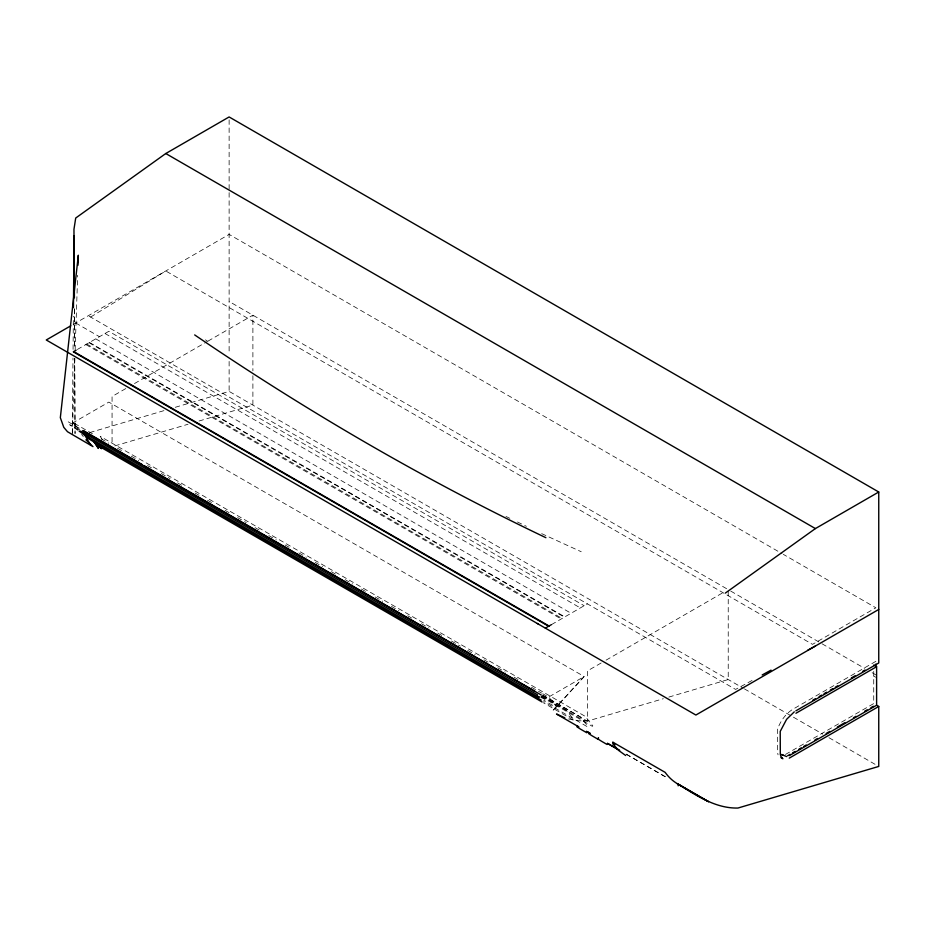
<?xml version="1.0" encoding="UTF-8"?>
<svg xmlns="http://www.w3.org/2000/svg" width="925" height="925" viewBox="0 0 925 925"><rect width="100%" height="100%" fill="white"/><g stroke="black" fill="none" stroke-linecap="round" stroke-linejoin="round"><path stroke-width="0.69" stroke-dasharray="4.62 3.47" d="M72.312 432.912L72.994 358.033M73.063 349.396L73.364 316.281M72.3 434.357L74.856 358.391M75.145 349.8L77.654 275.268M90.627 317.055L165.783 270.979L812.52 644.367L875.871 607.794L783.302 554.341M73.248 324.397L229.123 234.395L782.041 553.624M77.353 349.465L108.826 331.3L584.161 605.725M125.765 388.592L112.064 396.501L112.064 444.543M134.495 383.551L206.784 341.822M208.021 341.094L252.895 315.194L252.895 370.856M73.283 423.5L72.89 422.852L108.826 402.097L584.161 676.533L556.572 706.816L549.045 697.381L542.79 693.773M551.473 624.606L587.387 603.863M601.1 663.017L587.387 670.937L587.387 720.39L584.161 720.644L541.634 696.097M606.083 660.138L723.246 592.509M875.871 661.329L793.026 709.163C785.464 713.742 780.18 721.465 777.347 729.744L777.347 751.239L778.041 754.835M752.048 680.465L735.583 689.414L88.291 315.714M785.487 754.442L873.732 703.567L873.732 670.556M89.667 432.588L164.234 410.561M175.276 407.289L229.123 391.391L743.157 688.154M114.816 445.896L187.995 424.274M199.048 421.014L252.895 405.104L252.895 372.278M568.574 718.945L576.391 720.621L587.387 721.142L663.329 698.71M668.856 697.08L728.229 679.54L728.229 589.63L229.123 301.469M541.437 696.571L548.224 697.288L584.161 676.533L552.109 711.279L556.11 707.324L543.599 700.109M541.183 697.647L544.998 699.15L541.241 696.976M541.68 533.644L581.235 551.739M505.987 516.451L509.814 518.301M517.457 522.001L526.383 526.313M730.727 591.075L820.81 643.083M822.071 643.8L864.609 668.359M872.113 672.695L875.871 674.868M873.732 676.094L875.651 677.204M744.405 688.871L822.776 734.126M828.985 737.711L878.75 766.443M104.999 333.509L580.333 607.933M75.711 322.975L99.472 336.7M95.749 338.851L571.083 613.275M89.494 342.458L564.828 616.894M89.043 342.724L564.366 617.16M86.753 344.042L562.088 618.467M85.852 344.562L561.186 618.987M92.477 433.79L73.711 422.956L78.498 429.605M101.23 438.843L108.734 443.179M117.487 448.232L122.493 451.123M131.246 456.175L138.75 460.511M147.514 465.564L152.521 468.455M161.274 473.507L170.027 478.56M177.531 482.896L182.537 485.787M195.048 493.002L200.054 495.892M207.558 500.228L212.553 503.119M225.064 510.334L230.071 513.225M237.575 517.561L246.327 522.613M255.092 527.666L260.087 530.557M268.851 535.61L276.355 539.946M285.108 544.998L290.115 547.889M298.868 552.942L306.372 557.278M315.124 562.331L322.64 566.667M331.393 571.719L336.399 574.61M345.152 579.663L352.656 583.999M361.409 589.052L366.416 591.942M375.168 596.995L382.672 601.331M391.437 606.384L398.941 610.72M407.694 615.772L412.7 618.663M421.453 623.716L428.957 628.052M437.71 633.105L442.717 635.995M451.469 641.048L460.234 646.112M467.738 650.437L475.242 654.773M483.995 659.826L489.001 662.716M497.754 667.769L505.258 672.105M514.023 677.158L519.018 680.048M531.528 687.275L541.541 693.056M542.859 695.184L580.333 716.817L587.861 726.241L587.398 726.761L543.692 701.52M542.362 695.149L587.387 721.142M68.207 421.823L81.967 429.767M542.524 696.409L566.297 710.134L573.824 719.558L573.361 720.078L543.345 702.746M541.102 696.756L592.358 726.345L592.821 725.836L585.294 716.401L100.212 436.346L102.317 439.618M78.417 429.767L69.664 424.714L77.954 430.356M626.156 754.129L667.307 777.89M626.26 754.245L667.353 777.937M205.477 339.845L207.824 341.441M72.89 422.852L80.209 430.541M81.562 434.449L83.296 436.577M74.37 308.568L74.59 348.794M74.648 358.854L75.052 433.547L74.694 358.426M74.451 309.32L74.648 349.766M229.123 119.834L229.123 354.275M229.123 361.421L229.123 391.391"/><path stroke-width="1.39" d="M73.445 307.643L74.093 235.644L74.393 297.757M77.989 265.244L78.324 255.208L60.333 417.684L63.79 427.362L67.513 431.732L92.974 446.613L85.898 439.791M577.605 725.894L577.003 726.9L580.657 729.224L586.785 732.762L587.387 731.756L589.988 733.259M589.179 732.577L588.589 733.583L592.243 735.907L597.619 739.017L598.221 738.011M598.614 738.023L598.024 739.029L601.678 741.353L607.02 744.452L607.621 743.446L618.779 749.932M794.274 711.857L786.608 719.315L780.226 731.409L780.307 754.222L780.92 756.5L782.874 758.754L780.954 757.644M795.905 710.828L878.75 662.994L878.75 492.007L229.123 116.955L165.783 153.527L75.711 218.034L73.965 229.296L74.301 297.075M725.327 593.087L815.399 528.58L878.75 492.007M70.797 325.808L46.25 339.984L695.878 715.037L878.75 609.459M76.139 350.17L73.283 351.812L548.618 626.248M545.345 628.133L551.473 624.606M812.925 700.132L815.411 698.699M819.134 696.548L821.608 695.114M824.094 693.681L826.58 692.247M830.303 690.096L832.778 688.674M835.263 687.24L837.749 685.807M851.393 677.921L855.116 675.77M862.562 671.469L865.048 670.035M795.951 713.256L876.611 666.694L876.611 705.232L789.349 755.621M787.638 755.748L790.123 754.314M792.598 752.869L795.084 751.435M798.818 749.285L801.304 747.851M803.79 746.417L806.276 744.983M814.971 739.965L817.457 738.52M826.152 733.502L829.887 731.351M837.345 727.05L844.803 722.737M853.497 717.719L855.983 716.285M864.678 711.256L867.164 709.822M870.899 707.671L873.385 706.237M789.268 758.13L878.75 706.469L878.75 766.443L737.919 808.045C715.545 808.566 696.317 795.477 678.175 784.169A113.22 65.363 -60 0 1 665.179 772.387L612.72 742.104A113.22 65.363 -60 0 0 614.813 744.798M762.188 674.961L771.057 670.139M807.803 650.159L815.399 646.032M786.632 756.569L781.509 754.476L782.943 754.916M564.817 717.765L556.503 714.031L578.923 726.957M537.367 696.143L539.911 697.149M545.889 537.691C423.731 479.439 306.568 411.001 194.678 334.919M541.275 695.045L82.903 430.715M165.783 153.527L815.399 528.58M873.732 665.029L876.611 666.694M876.831 705.359L878.75 706.469M73.711 351.569L549.045 626.005M83.215 430.483L142.011 464.431M144.508 465.876L534.789 691.195M80.914 431.212L537.494 694.814M83.285 434.345L538.604 697.219M541.194 700.075L89.043 439.028L86.349 436.299M542.096 702.017L98.027 445.642L101.542 448.694L95.344 442.913M607.447 743.342L619.681 750.406M586.404 731.27L590.138 733.421M537.367 623.485L537.992 623.889M625.716 755.528L618.663 750.452L612.72 743.735M79.134 431.166L83.874 434.38M95.749 442.358L97.576 444.208M86.753 435.744L89.494 438.519M94.084 441.745L98.455 448.452L93.413 440.693M84.337 434.368L90.604 445.017M875.871 664.034L875.871 666.74M678.175 784.169L678.175 785.811M708.457 801.64L677.285 783.648L708.457 801.64"/></g></svg>
